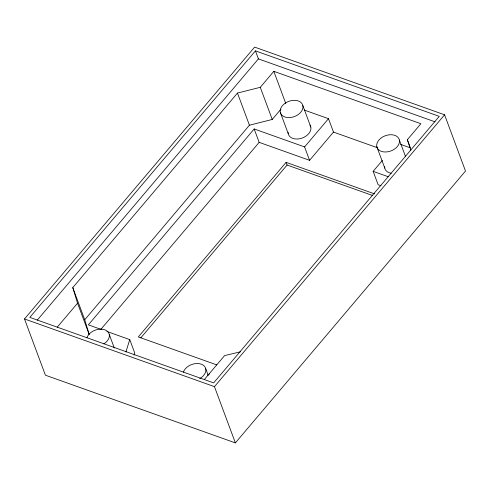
<?xml version="1.0" encoding="UTF-8"?>
<svg xmlns="http://www.w3.org/2000/svg" width="490" height="490" viewBox="0 0 490 490"><rect width="100%" height="100%" fill="white"/><g stroke="black" fill="none" stroke-linecap="round" stroke-linejoin="round"><path stroke-width="0.73" d="M125.906 352.004L129.752 339.607L106.912 331.467M134.052 355.183L134.732 352.996L129.752 339.607M24.5 318.959L254.622 47.107L444.583 114.795L465.5 171.041L235.378 442.893L45.417 375.205L24.5 318.959L214.461 386.647L235.378 442.893M255.431 50.862L29.823 317.385L213.652 382.886L439.261 116.369L255.431 50.862L258.42 58.898L435.04 121.832M37.252 320.172L258.42 58.898M89.229 334.627L77.543 303.2L72.777 287.624L237.472 93.063L260.282 87.318L273.818 71.326L420.886 123.725L407.349 139.717L410.841 150.148M57.238 327.185L77.543 303.2M89.064 333.923L84.733 319.768L249.428 125.207L272.238 119.456L280.942 109.178M304.29 110.066L328.496 118.69L333.482 132.086L309.576 160.322L304.596 146.927L254.181 128.962L88.359 324.858L101.203 329.433M100.744 329.501L259.161 142.357L254.181 128.962M374.636 193.905L286.099 162.362L138.321 336.93L216.782 364.891M140.802 337.861L287.091 165.038L286.099 162.362M304.596 146.927L328.496 118.69M381.006 185.771L378.121 184.742L373.141 171.353L382.408 160.401M204.299 379.591L224.604 355.599L240.639 351.777M214.461 386.647L444.583 114.795M207.754 375.022L209.702 373.809M400.624 144.391L410.645 147.962M333.482 132.086L377.747 147.858M373.141 171.353L388.276 176.743M259.161 142.357L309.576 160.322M287.091 165.038L372.755 195.559M407.349 139.717L410.007 146.859M399.368 140.018A11.797 8.11 -20.4 0 1 383.921 151.924A11.797 8.11 -20.4 0 1 380.957 138.125A11.797 8.11 -20.4 0 1 399.368 140.018L405.475 156.445M376.798 146.694L384.766 168.119M302.857 105.626A11.797 8.11 -20.4 0 1 287.41 117.539A11.797 8.11 -20.4 0 1 284.445 103.733A11.797 8.11 -20.4 0 1 302.857 105.626L310.825 127.057M273.818 71.326L285.774 103.47M280.286 112.302L288.255 133.733M260.282 87.318L272.238 119.456M237.472 93.063L249.428 125.207M205.769 368.805L208.158 375.23M109.264 334.431L114.311 348.004M72.777 287.624L84.733 319.768M309.992 125.109A11.797 8.11 -20.4 0 1 301.742 138.211A11.797 8.11 -20.4 0 1 288.126 132.294M391.21 173.264A11.797 8.11 -20.4 0 1 384.638 166.686M183.401 372.173A11.797 8.11 -20.4 0 1 201.549 364.26A11.797 8.11 -20.4 0 1 199.73 378.617M86.895 337.806A11.797 8.11 -20.4 0 1 104.75 329.776A11.797 8.11 -20.4 0 1 103.88 343.858"/></g></svg>
